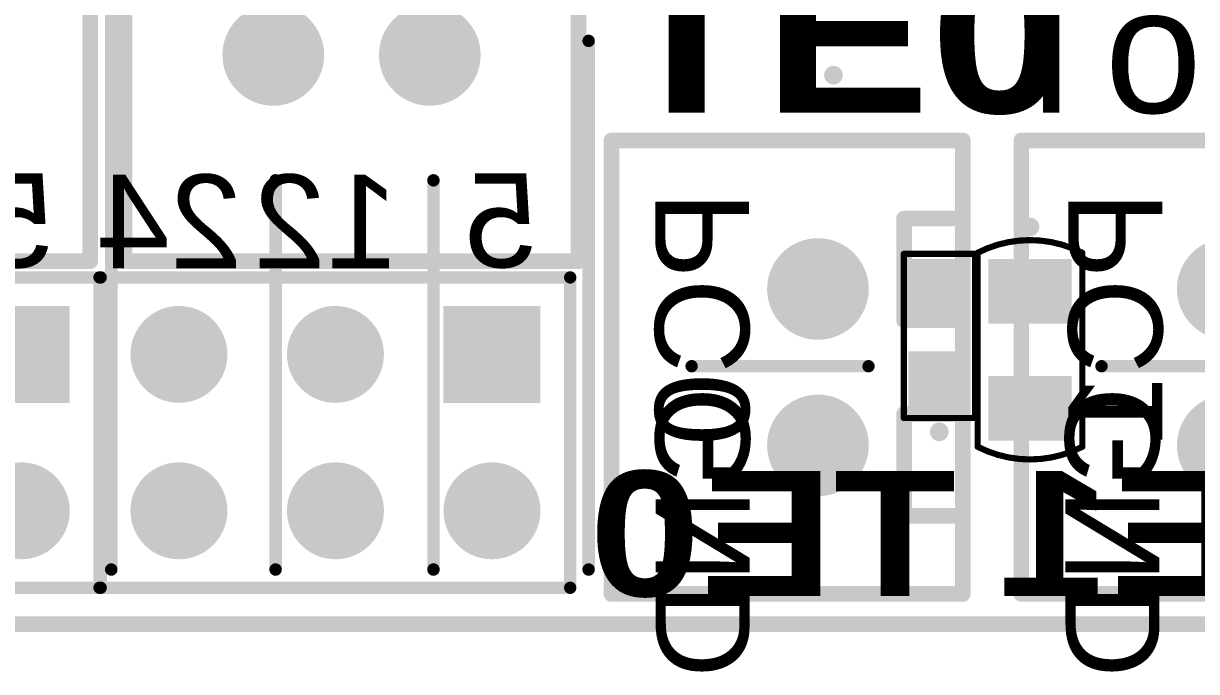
# Model space of a CAD drawing. Header units: millimetres. Extents: x -6 to 151, y -20 to 98.
# Drawn here: x 50.58 to 69.62, y -0.77 to 9.76 of the extents above; entities that cross this region are included whole.
import ezdxf

# ---------------------------------------------------------------- set-up
doc = ezdxf.new("R2010")
doc.units = ezdxf.units.MM
for name, color, linetype in [('BottomOverlay', 54, 'Continuous'), ('BottomPaste', 16, 'Continuous'), ('BottomSolder', 6, 'Continuous'), ('KeepOutLayer', 6, 'Continuous'), ('MultiLayer', 9, 'Continuous'), ('PadHoleLayer', 156, 'Continuous'), ('TopOverlay', 2, 'Continuous'), ('TopSolder', 216, 'Continuous'), ('ViaHoleLayer', 16, 'Continuous')]:
    doc.layers.add(name, color=color, linetype=linetype)
doc.styles.add('Arial', font='arial.ttf', dxfattribs={"height": 0.2})
doc.styles.add('Arial Black', font='ariblk.ttf', dxfattribs={"height": 0.2})

# ---------------------------------------------------------------- blocks, each defined once
blk = doc.blocks.new('RES0603_B_20')
at = {"layer": 'BottomPaste'}
for points in [[(-1.15, 0.4), (-0.35, 0.4), (-0.35, -0.4), (-1.15, -0.4)], [(0.35, 0.4), (1.15, 0.4), (1.15, -0.4), (0.35, -0.4)]]:
    blk.add_hatch(color=16, dxfattribs=at).paths.add_polyline_path(points)
at = {"layer": 'BottomSolder'}
for points in [[(-1.25, 0.5), (-0.25, 0.5), (-0.25, -0.5), (-1.25, -0.5)], [(0.25, 0.5), (1.25, 0.5), (1.25, -0.5), (0.25, -0.5)]]:
    blk.add_hatch(color=6, dxfattribs=at).paths.add_polyline_path(points)
at = {"layer": 'BottomOverlay', "const_width": 0.1}
for points in [[(-1.334, -0.575), (-1.334, 0.584)], [(1.333, 0.584), (-1.334, 0.584)], [(1.333, -0.575), (1.333, 0.584)], [(-0.45, -0.575), (-1.334, -0.575)], [(1.333, -0.575), (-0.445, -0.575)]]:
    blk.add_lwpolyline(points, dxfattribs=at)
at = {"layer": 'BottomOverlay', "const_width": 0.05}
for points in [[(-1.359, 0.584, 1), (-1.309, 0.584, 1)], [(-1.359, 0.584, 1), (-1.309, 0.584, 1)], [(1.308, 0.584, 1), (1.358, 0.584, 1)], [(1.308, 0.584, 1), (1.358, 0.584, 1)], [(-1.359, -0.575, 1), (-1.309, -0.575, 1)], [(-1.359, -0.575, 1), (-1.309, -0.575, 1)], [(-0.475, -0.575, 1), (-0.425, -0.575, 1)], [(-0.47, -0.575, 1), (-0.42, -0.575, 1)], [(1.308, -0.575, 1), (1.358, -0.575, 1)], [(1.308, -0.575, 1), (1.358, -0.575, 1)]]:
    blk.add_lwpolyline(points, format="xyb", close=True, dxfattribs=at)
blk = doc.blocks.new('CAP0805_B_22')
at = {"layer": 'BottomPaste'}
for points in [[(-0.45, 0.65), (-0.45, -0.65), (-1.45, -0.65), (-1.45, 0.65)], [(1.45, 0.65), (1.45, -0.65), (0.45, -0.65), (0.45, 0.65)]]:
    blk.add_hatch(color=16, dxfattribs=at).paths.add_polyline_path(points)
at = {"layer": 'BottomSolder'}
for points in [[(-0.425, 0.675), (-0.425, -0.675), (-1.475, -0.675), (-1.475, 0.675)], [(1.475, 0.675), (1.475, -0.675), (0.425, -0.675), (0.425, 0.675)]]:
    blk.add_hatch(color=6, dxfattribs=at).paths.add_polyline_path(points)
at = {"layer": 'BottomOverlay', "const_width": 0.1}
for points in [[(-1.575, -0.85, -0.242434), (-1.575, 0.85)], [(1.575, 0.85, -0.242434), (1.575, -0.85)]]:
    blk.add_lwpolyline(points, format="xyb", dxfattribs=at)
for points in [[(-1.575, 0.85), (1.55, 0.85)], [(-1.575, -0.85), (1.575, -0.85)]]:
    blk.add_lwpolyline(points, dxfattribs=at)
at = {"layer": 'BottomOverlay', "const_width": 0.05}
for points in [[(-1.6, 0.85, 1), (-1.55, 0.85, 1)], [(-1.6, 0.85, 1), (-1.55, 0.85, 1)], [(1.525, 0.85, 1), (1.575, 0.85, 1)], [(1.55, 0.85, 1), (1.6, 0.85, 1)], [(-1.6, -0.85, 1), (-1.55, -0.85, 1)], [(-1.6, -0.85, 1), (-1.55, -0.85, 1)], [(1.55, -0.85, 1), (1.6, -0.85, 1)], [(1.55, -0.85, 1), (1.6, -0.85, 1)]]:
    blk.add_lwpolyline(points, format="xyb", close=True, dxfattribs=at)
blk = doc.blocks.new('XH2_54_2P_L_86')
at = {"layer": 'BottomSolder'}
h = blk.add_hatch(color=6, dxfattribs=at)
edge = h.paths.add_edge_path()
edge.add_arc((-1.27, 0), 0.825, 0, 360)
h = blk.add_hatch(color=6, dxfattribs=at)
edge = h.paths.add_edge_path()
edge.add_arc((1.27, 0), 0.825, 0, 360)
at = {"layer": 'MultiLayer'}
h = blk.add_hatch(color=9, dxfattribs=at)
edge = h.paths.add_edge_path()
edge.add_arc((-1.27, 0), 0.8, 0, 360)
h = blk.add_hatch(color=9, dxfattribs=at)
edge = h.paths.add_edge_path()
edge.add_arc((1.27, 0), 0.8, 0, 360)
at = {"layer": 'PadHoleLayer'}
h = blk.add_hatch(color=156, dxfattribs=at)
edge = h.paths.add_edge_path()
edge.add_arc((-1.27, 0), 0.508, 0, 360)
h = blk.add_hatch(color=156, dxfattribs=at)
edge = h.paths.add_edge_path()
edge.add_arc((1.27, 0), 0.508, 0, 360)
at = {"layer": 'TopSolder'}
h = blk.add_hatch(color=216, dxfattribs=at)
edge = h.paths.add_edge_path()
edge.add_arc((-1.27, 0), 0.825, 0, 360)
h = blk.add_hatch(color=216, dxfattribs=at)
edge = h.paths.add_edge_path()
edge.add_arc((1.27, 0), 0.825, 0, 360)
at = {"layer": 'TopOverlay', "const_width": 0.254}
for points in [[(-3.683, -3.35), (-3.683, 2.35)], [(3.683, 2.35), (-3.683, 2.35)], [(-2.413, 1.397), (-2.413, 2.35)], [(-0.762, 1.397), (-0.762, 2.35)], [(0.762, 1.397), (0.762, 2.35)], [(2.413, 1.397), (2.413, 2.35)], [(3.683, -3.35), (3.683, 2.35)], [(-0.762, 1.397), (-2.413, 1.397)], [(2.413, 1.397), (0.762, 1.397)], [(-0.953, -3.35), (-3.683, -3.35)], [(3.683, -3.35), (-3.25, -3.35)]]:
    blk.add_lwpolyline(points, dxfattribs=at)
at = {"layer": 'TopOverlay', "const_width": 0.127}
for points in [[(-3.747, 2.35, 1), (-3.62, 2.35, 1)], [(-3.747, 2.35, 1), (-3.62, 2.35, 1)], [(-2.477, 2.35, 1), (-2.35, 2.35, 1)], [(-0.826, 2.35, 1), (-0.699, 2.35, 1)], [(0.698, 2.35, 1), (0.825, 2.35, 1)], [(2.349, 2.35, 1), (2.476, 2.35, 1)], [(3.619, 2.35, 1), (3.747, 2.35, 1)], [(3.619, 2.35, 1), (3.747, 2.35, 1)], [(-2.477, 1.397, 1), (-2.35, 1.397, 1)], [(-2.477, 1.397, 1), (-2.35, 1.397, 1)], [(-0.826, 1.397, 1), (-0.699, 1.397, 1)], [(-0.826, 1.397, 1), (-0.699, 1.397, 1)], [(0.698, 1.397, 1), (0.825, 1.397, 1)], [(0.698, 1.397, 1), (0.825, 1.397, 1)], [(2.349, 1.397, 1), (2.476, 1.397, 1)], [(2.349, 1.397, 1), (2.476, 1.397, 1)], [(-3.747, -3.35, 1), (-3.62, -3.35, 1)], [(-3.747, -3.35, 1), (-3.62, -3.35, 1)], [(-3.314, -3.35, 1), (-3.187, -3.35, 1)], [(-1.016, -3.35, 1), (-0.889, -3.35, 1)], [(3.619, -3.35, 1), (3.747, -3.35, 1)], [(3.619, -3.35, 1), (3.747, -3.35, 1)]]:
    blk.add_lwpolyline(points, format="xyb", close=True, dxfattribs=at)
blk = doc.blocks.new('XH2_54_2P_L_87')
at = {"layer": 'BottomSolder'}
h = blk.add_hatch(color=6, dxfattribs=at)
edge = h.paths.add_edge_path()
edge.add_arc((-1.27, 0), 0.825, 0, 360)
h = blk.add_hatch(color=6, dxfattribs=at)
edge = h.paths.add_edge_path()
edge.add_arc((1.27, 0), 0.825, 0, 360)
at = {"layer": 'MultiLayer'}
h = blk.add_hatch(color=9, dxfattribs=at)
edge = h.paths.add_edge_path()
edge.add_arc((-1.27, 0), 0.8, 0, 360)
h = blk.add_hatch(color=9, dxfattribs=at)
edge = h.paths.add_edge_path()
edge.add_arc((1.27, 0), 0.8, 0, 360)
at = {"layer": 'PadHoleLayer'}
h = blk.add_hatch(color=156, dxfattribs=at)
edge = h.paths.add_edge_path()
edge.add_arc((-1.27, 0), 0.508, 0, 360)
h = blk.add_hatch(color=156, dxfattribs=at)
edge = h.paths.add_edge_path()
edge.add_arc((1.27, 0), 0.508, 0, 360)
at = {"layer": 'TopSolder'}
h = blk.add_hatch(color=216, dxfattribs=at)
edge = h.paths.add_edge_path()
edge.add_arc((-1.27, 0), 0.825, 0, 360)
h = blk.add_hatch(color=216, dxfattribs=at)
edge = h.paths.add_edge_path()
edge.add_arc((1.27, 0), 0.825, 0, 360)
at = {"layer": 'TopOverlay', "const_width": 0.254}
for points in [[(-3.683, -3.35), (-3.683, 2.35)], [(3.683, 2.35), (-3.683, 2.35)], [(-2.413, 1.397), (-2.413, 2.35)], [(-0.762, 1.397), (-0.762, 2.35)], [(0.762, 1.397), (0.762, 2.35)], [(2.413, 1.397), (2.413, 2.35)], [(3.683, -3.35), (3.683, 2.35)], [(-0.762, 1.397), (-2.413, 1.397)], [(2.413, 1.397), (0.762, 1.397)], [(-0.953, -3.35), (-3.683, -3.35)], [(3.683, -3.35), (-3.25, -3.35)]]:
    blk.add_lwpolyline(points, dxfattribs=at)
at = {"layer": 'TopOverlay', "const_width": 0.127}
for points in [[(-3.747, 2.35, 1), (-3.62, 2.35, 1)], [(-3.747, 2.35, 1), (-3.62, 2.35, 1)], [(-2.477, 2.35, 1), (-2.35, 2.35, 1)], [(-0.826, 2.35, 1), (-0.699, 2.35, 1)], [(0.698, 2.35, 1), (0.825, 2.35, 1)], [(2.349, 2.35, 1), (2.476, 2.35, 1)], [(3.619, 2.35, 1), (3.747, 2.35, 1)], [(3.619, 2.35, 1), (3.747, 2.35, 1)], [(-2.477, 1.397, 1), (-2.35, 1.397, 1)], [(-2.477, 1.397, 1), (-2.35, 1.397, 1)], [(-0.826, 1.397, 1), (-0.699, 1.397, 1)], [(-0.826, 1.397, 1), (-0.699, 1.397, 1)], [(0.698, 1.397, 1), (0.825, 1.397, 1)], [(0.698, 1.397, 1), (0.825, 1.397, 1)], [(2.349, 1.397, 1), (2.476, 1.397, 1)], [(2.349, 1.397, 1), (2.476, 1.397, 1)], [(-3.747, -3.35, 1), (-3.62, -3.35, 1)], [(-3.747, -3.35, 1), (-3.62, -3.35, 1)], [(-3.314, -3.35, 1), (-3.187, -3.35, 1)], [(-1.016, -3.35, 1), (-0.889, -3.35, 1)], [(3.619, -3.35, 1), (3.747, -3.35, 1)], [(3.619, -3.35, 1), (3.747, -3.35, 1)]]:
    blk.add_lwpolyline(points, format="xyb", close=True, dxfattribs=at)
blk = doc.blocks.new('H______2X3_115')
at = {"layer": 'BottomSolder'}
h = blk.add_hatch(color=6, dxfattribs=at)
edge = h.paths.add_edge_path()
edge.add_arc((0, 2.54), 0.787, 0, 360)
h = blk.add_hatch(color=6, dxfattribs=at)
edge = h.paths.add_edge_path()
edge.add_arc((2.54, 2.54), 0.787, 0, 360)
h = blk.add_hatch(color=6, dxfattribs=at)
edge = h.paths.add_edge_path()
edge.add_arc((5.08, 2.54), 0.787, 0, 360)
blk.add_hatch(color=6, dxfattribs=at).paths.add_polyline_path([(-0.787, 0.787), (0.787, 0.787), (0.787, -0.787), (-0.787, -0.787)])
h = blk.add_hatch(color=6, dxfattribs=at)
edge = h.paths.add_edge_path()
edge.add_arc((2.54, 0), 0.787, 0, 360)
h = blk.add_hatch(color=6, dxfattribs=at)
edge = h.paths.add_edge_path()
edge.add_arc((5.08, 0), 0.787, 0, 360)
at = {"layer": 'MultiLayer'}
h = blk.add_hatch(color=9, dxfattribs=at)
edge = h.paths.add_edge_path()
edge.add_arc((0, 2.54), 0.762, 0, 360)
h = blk.add_hatch(color=9, dxfattribs=at)
edge = h.paths.add_edge_path()
edge.add_arc((2.54, 2.54), 0.762, 0, 360)
h = blk.add_hatch(color=9, dxfattribs=at)
edge = h.paths.add_edge_path()
edge.add_arc((5.08, 2.54), 0.762, 0, 360)
blk.add_hatch(color=9, dxfattribs=at).paths.add_polyline_path([(-0.762, 0.762), (0.762, 0.762), (0.762, -0.762), (-0.762, -0.762)])
h = blk.add_hatch(color=9, dxfattribs=at)
edge = h.paths.add_edge_path()
edge.add_arc((2.54, 0), 0.762, 0, 360)
h = blk.add_hatch(color=9, dxfattribs=at)
edge = h.paths.add_edge_path()
edge.add_arc((5.08, 0), 0.762, 0, 360)
at = {"layer": 'PadHoleLayer'}
h = blk.add_hatch(color=156, dxfattribs=at)
edge = h.paths.add_edge_path()
edge.add_arc((0, 2.54), 0.45, 0, 360)
h = blk.add_hatch(color=156, dxfattribs=at)
edge = h.paths.add_edge_path()
edge.add_arc((2.54, 2.54), 0.45, 0, 360)
h = blk.add_hatch(color=156, dxfattribs=at)
edge = h.paths.add_edge_path()
edge.add_arc((5.08, 2.54), 0.45, 0, 360)
h = blk.add_hatch(color=156, dxfattribs=at)
edge = h.paths.add_edge_path()
edge.add_arc((0, 0), 0.45, 0, 360)
h = blk.add_hatch(color=156, dxfattribs=at)
edge = h.paths.add_edge_path()
edge.add_arc((2.54, 0), 0.45, 0, 360)
h = blk.add_hatch(color=156, dxfattribs=at)
edge = h.paths.add_edge_path()
edge.add_arc((5.08, 0), 0.45, 0, 360)
at = {"layer": 'TopSolder'}
h = blk.add_hatch(color=216, dxfattribs=at)
edge = h.paths.add_edge_path()
edge.add_arc((0, 2.54), 0.787, 0, 360)
h = blk.add_hatch(color=216, dxfattribs=at)
edge = h.paths.add_edge_path()
edge.add_arc((2.54, 2.54), 0.787, 0, 360)
h = blk.add_hatch(color=216, dxfattribs=at)
edge = h.paths.add_edge_path()
edge.add_arc((5.08, 2.54), 0.787, 0, 360)
blk.add_hatch(color=216, dxfattribs=at).paths.add_polyline_path([(-0.787, 0.787), (0.787, 0.787), (0.787, -0.787), (-0.787, -0.787)])
h = blk.add_hatch(color=216, dxfattribs=at)
edge = h.paths.add_edge_path()
edge.add_arc((2.54, 0), 0.787, 0, 360)
h = blk.add_hatch(color=216, dxfattribs=at)
edge = h.paths.add_edge_path()
edge.add_arc((5.08, 0), 0.787, 0, 360)
at = {"layer": 'TopOverlay', "const_width": 0.2}
for points in [[(6.35, 3.79), (-1.27, 3.79)], [(-1.27, 3.79), (-1.27, -1.25)], [(6.35, 3.79), (6.35, -1.25)], [(6.35, -1.25), (-1.27, -1.25)]]:
    blk.add_lwpolyline(points, dxfattribs=at)
at = {"layer": 'TopOverlay', "const_width": 0.1}
for points in [[(-1.32, 3.79, 1), (-1.22, 3.79, 1)], [(-1.32, 3.79, 1), (-1.22, 3.79, 1)], [(6.3, 3.79, 1), (6.4, 3.79, 1)], [(6.3, 3.79, 1), (6.4, 3.79, 1)], [(-1.32, -1.25, 1), (-1.22, -1.25, 1)], [(-1.32, -1.25, 1), (-1.22, -1.25, 1)], [(6.3, -1.25, 1), (6.4, -1.25, 1)], [(6.3, -1.25, 1), (6.4, -1.25, 1)]]:
    blk.add_lwpolyline(points, format="xyb", close=True, dxfattribs=at)
blk = doc.blocks.new('H______2X3_B_203')
at = {"layer": 'BottomSolder'}
h = blk.add_hatch(color=6, dxfattribs=at)
edge = h.paths.add_edge_path()
edge.add_arc((0, 2.54), 0.787, 0, 360)
h = blk.add_hatch(color=6, dxfattribs=at)
edge = h.paths.add_edge_path()
edge.add_arc((2.54, 2.54), 0.787, 0, 360)
h = blk.add_hatch(color=6, dxfattribs=at)
edge = h.paths.add_edge_path()
edge.add_arc((5.08, 2.54), 0.787, 0, 360)
blk.add_hatch(color=6, dxfattribs=at).paths.add_polyline_path([(-0.787, 0.787), (0.787, 0.787), (0.787, -0.787), (-0.787, -0.787)])
h = blk.add_hatch(color=6, dxfattribs=at)
edge = h.paths.add_edge_path()
edge.add_arc((2.54, 0), 0.787, 0, 360)
h = blk.add_hatch(color=6, dxfattribs=at)
edge = h.paths.add_edge_path()
edge.add_arc((5.08, 0), 0.787, 0, 360)
at = {"layer": 'MultiLayer'}
h = blk.add_hatch(color=9, dxfattribs=at)
edge = h.paths.add_edge_path()
edge.add_arc((0, 2.54), 0.762, 0, 360)
h = blk.add_hatch(color=9, dxfattribs=at)
edge = h.paths.add_edge_path()
edge.add_arc((2.54, 2.54), 0.762, 0, 360)
h = blk.add_hatch(color=9, dxfattribs=at)
edge = h.paths.add_edge_path()
edge.add_arc((5.08, 2.54), 0.762, 0, 360)
blk.add_hatch(color=9, dxfattribs=at).paths.add_polyline_path([(-0.762, 0.762), (0.762, 0.762), (0.762, -0.762), (-0.762, -0.762)])
h = blk.add_hatch(color=9, dxfattribs=at)
edge = h.paths.add_edge_path()
edge.add_arc((2.54, 0), 0.762, 0, 360)
h = blk.add_hatch(color=9, dxfattribs=at)
edge = h.paths.add_edge_path()
edge.add_arc((5.08, 0), 0.762, 0, 360)
at = {"layer": 'PadHoleLayer'}
h = blk.add_hatch(color=156, dxfattribs=at)
edge = h.paths.add_edge_path()
edge.add_arc((0, 2.54), 0.45, 0, 360)
h = blk.add_hatch(color=156, dxfattribs=at)
edge = h.paths.add_edge_path()
edge.add_arc((2.54, 2.54), 0.45, 0, 360)
h = blk.add_hatch(color=156, dxfattribs=at)
edge = h.paths.add_edge_path()
edge.add_arc((5.08, 2.54), 0.45, 0, 360)
h = blk.add_hatch(color=156, dxfattribs=at)
edge = h.paths.add_edge_path()
edge.add_arc((0, 0), 0.45, 0, 360)
h = blk.add_hatch(color=156, dxfattribs=at)
edge = h.paths.add_edge_path()
edge.add_arc((2.54, 0), 0.45, 0, 360)
h = blk.add_hatch(color=156, dxfattribs=at)
edge = h.paths.add_edge_path()
edge.add_arc((5.08, 0), 0.45, 0, 360)
at = {"layer": 'TopSolder'}
h = blk.add_hatch(color=216, dxfattribs=at)
edge = h.paths.add_edge_path()
edge.add_arc((0, 2.54), 0.787, 0, 360)
h = blk.add_hatch(color=216, dxfattribs=at)
edge = h.paths.add_edge_path()
edge.add_arc((2.54, 2.54), 0.787, 0, 360)
h = blk.add_hatch(color=216, dxfattribs=at)
edge = h.paths.add_edge_path()
edge.add_arc((5.08, 2.54), 0.787, 0, 360)
blk.add_hatch(color=216, dxfattribs=at).paths.add_polyline_path([(-0.787, 0.787), (0.787, 0.787), (0.787, -0.787), (-0.787, -0.787)])
h = blk.add_hatch(color=216, dxfattribs=at)
edge = h.paths.add_edge_path()
edge.add_arc((2.54, 0), 0.787, 0, 360)
h = blk.add_hatch(color=216, dxfattribs=at)
edge = h.paths.add_edge_path()
edge.add_arc((5.08, 0), 0.787, 0, 360)
at = {"layer": 'TopOverlay', "const_width": 0.2}
for points in [[(-1.27, 3.79), (-1.27, -1.25)], [(6.35, 3.79), (-1.27, 3.79)], [(6.35, 3.79), (6.35, -1.25)], [(6.35, -1.25), (-1.27, -1.25)]]:
    blk.add_lwpolyline(points, dxfattribs=at)
at = {"layer": 'TopOverlay', "const_width": 0.1}
for points in [[(-1.32, 3.79, 1), (-1.22, 3.79, 1)], [(-1.32, 3.79, 1), (-1.22, 3.79, 1)], [(6.3, 3.79, 1), (6.4, 3.79, 1)], [(6.3, 3.79, 1), (6.4, 3.79, 1)], [(-1.32, -1.25, 1), (-1.22, -1.25, 1)], [(-1.32, -1.25, 1), (-1.22, -1.25, 1)], [(6.3, -1.25, 1), (6.4, -1.25, 1)], [(6.3, -1.25, 1), (6.4, -1.25, 1)]]:
    blk.add_lwpolyline(points, format="xyb", close=True, dxfattribs=at)
blk = doc.blocks.new('XH2_54_2P_L_230')
at = {"layer": 'BottomSolder'}
h = blk.add_hatch(color=6, dxfattribs=at)
edge = h.paths.add_edge_path()
edge.add_arc((-1.27, 0), 0.825, 0, 360)
h = blk.add_hatch(color=6, dxfattribs=at)
edge = h.paths.add_edge_path()
edge.add_arc((1.27, 0), 0.825, 0, 360)
at = {"layer": 'MultiLayer'}
h = blk.add_hatch(color=9, dxfattribs=at)
edge = h.paths.add_edge_path()
edge.add_arc((-1.27, 0), 0.8, 0, 360)
h = blk.add_hatch(color=9, dxfattribs=at)
edge = h.paths.add_edge_path()
edge.add_arc((1.27, 0), 0.8, 0, 360)
at = {"layer": 'PadHoleLayer'}
h = blk.add_hatch(color=156, dxfattribs=at)
edge = h.paths.add_edge_path()
edge.add_arc((-1.27, 0), 0.508, 0, 360)
h = blk.add_hatch(color=156, dxfattribs=at)
edge = h.paths.add_edge_path()
edge.add_arc((1.27, 0), 0.508, 0, 360)
at = {"layer": 'TopSolder'}
h = blk.add_hatch(color=216, dxfattribs=at)
edge = h.paths.add_edge_path()
edge.add_arc((-1.27, 0), 0.825, 0, 360)
h = blk.add_hatch(color=216, dxfattribs=at)
edge = h.paths.add_edge_path()
edge.add_arc((1.27, 0), 0.825, 0, 360)
at = {"layer": 'TopOverlay', "const_width": 0.254}
for points in [[(-3.683, -3.35), (-3.683, 2.35)], [(-3.683, 2.35), (3.683, 2.35)], [(-2.413, 1.397), (-2.413, 2.35)], [(-0.762, 1.397), (-0.762, 2.35)], [(0.762, 1.397), (0.762, 2.35)], [(2.413, 1.397), (2.413, 2.35)], [(3.683, -3.35), (3.683, 2.35)], [(-2.413, 1.397), (-0.762, 1.397)], [(0.762, 1.397), (2.413, 1.397)], [(-3.683, -3.35), (-0.953, -3.35)], [(-3.25, -3.35), (3.683, -3.35)]]:
    blk.add_lwpolyline(points, dxfattribs=at)
at = {"layer": 'TopOverlay', "const_width": 0.127}
for points in [[(-3.747, 2.35, 1), (-3.619, 2.35, 1)], [(-3.747, 2.35, 1), (-3.619, 2.35, 1)], [(-2.477, 2.35, 1), (-2.349, 2.35, 1)], [(-0.826, 2.35, 1), (-0.699, 2.35, 1)], [(0.699, 2.35, 1), (0.826, 2.35, 1)], [(2.349, 2.35, 1), (2.477, 2.35, 1)], [(3.619, 2.35, 1), (3.747, 2.35, 1)], [(3.619, 2.35, 1), (3.747, 2.35, 1)], [(-2.477, 1.397, 1), (-2.349, 1.397, 1)], [(-2.477, 1.397, 1), (-2.349, 1.397, 1)], [(-0.826, 1.397, 1), (-0.699, 1.397, 1)], [(-0.826, 1.397, 1), (-0.699, 1.397, 1)], [(0.699, 1.397, 1), (0.826, 1.397, 1)], [(0.699, 1.397, 1), (0.826, 1.397, 1)], [(2.349, 1.397, 1), (2.477, 1.397, 1)], [(2.349, 1.397, 1), (2.477, 1.397, 1)], [(-3.747, -3.35, 1), (-3.619, -3.35, 1)], [(-3.747, -3.35, 1), (-3.619, -3.35, 1)], [(-3.314, -3.35, 1), (-3.187, -3.35, 1)], [(-1.016, -3.35, 1), (-0.889, -3.35, 1)], [(3.619, -3.35, 1), (3.747, -3.35, 1)], [(3.619, -3.35, 1), (3.747, -3.35, 1)]]:
    blk.add_lwpolyline(points, format="xyb", close=True, dxfattribs=at)
blk = doc.blocks.new('XH2_54_2P_L_289')
at = {"layer": 'BottomSolder'}
h = blk.add_hatch(color=6, dxfattribs=at)
edge = h.paths.add_edge_path()
edge.add_arc((-1.27, 0), 0.825, 0, 360)
h = blk.add_hatch(color=6, dxfattribs=at)
edge = h.paths.add_edge_path()
edge.add_arc((1.27, 0), 0.825, 0, 360)
at = {"layer": 'MultiLayer'}
h = blk.add_hatch(color=9, dxfattribs=at)
edge = h.paths.add_edge_path()
edge.add_arc((-1.27, 0), 0.8, 0, 360)
h = blk.add_hatch(color=9, dxfattribs=at)
edge = h.paths.add_edge_path()
edge.add_arc((1.27, 0), 0.8, 0, 360)
at = {"layer": 'PadHoleLayer'}
h = blk.add_hatch(color=156, dxfattribs=at)
edge = h.paths.add_edge_path()
edge.add_arc((-1.27, 0), 0.508, 0, 360)
h = blk.add_hatch(color=156, dxfattribs=at)
edge = h.paths.add_edge_path()
edge.add_arc((1.27, 0), 0.508, 0, 360)
at = {"layer": 'TopSolder'}
h = blk.add_hatch(color=216, dxfattribs=at)
edge = h.paths.add_edge_path()
edge.add_arc((-1.27, 0), 0.825, 0, 360)
h = blk.add_hatch(color=216, dxfattribs=at)
edge = h.paths.add_edge_path()
edge.add_arc((1.27, 0), 0.825, 0, 360)
at = {"layer": 'TopOverlay', "const_width": 0.254}
for points in [[(-3.683, -3.35), (-3.683, 2.35)], [(-3.683, 2.35), (3.683, 2.35)], [(-2.413, 1.397), (-2.413, 2.35)], [(-0.762, 1.397), (-0.762, 2.35)], [(0.762, 1.397), (0.762, 2.35)], [(2.413, 1.397), (2.413, 2.35)], [(3.683, -3.35), (3.683, 2.35)], [(-2.413, 1.397), (-0.762, 1.397)], [(0.762, 1.397), (2.413, 1.397)], [(-3.683, -3.35), (-0.953, -3.35)], [(-3.25, -3.35), (3.683, -3.35)]]:
    blk.add_lwpolyline(points, dxfattribs=at)
at = {"layer": 'TopOverlay', "const_width": 0.127}
for points in [[(-3.747, 2.35, 1), (-3.619, 2.35, 1)], [(-3.747, 2.35, 1), (-3.619, 2.35, 1)], [(-2.477, 2.35, 1), (-2.349, 2.35, 1)], [(-0.826, 2.35, 1), (-0.699, 2.35, 1)], [(0.699, 2.35, 1), (0.826, 2.35, 1)], [(2.349, 2.35, 1), (2.477, 2.35, 1)], [(3.619, 2.35, 1), (3.747, 2.35, 1)], [(3.619, 2.35, 1), (3.747, 2.35, 1)], [(-2.477, 1.397, 1), (-2.349, 1.397, 1)], [(-2.477, 1.397, 1), (-2.349, 1.397, 1)], [(-0.826, 1.397, 1), (-0.699, 1.397, 1)], [(-0.826, 1.397, 1), (-0.699, 1.397, 1)], [(0.699, 1.397, 1), (0.826, 1.397, 1)], [(0.699, 1.397, 1), (0.826, 1.397, 1)], [(2.349, 1.397, 1), (2.477, 1.397, 1)], [(2.349, 1.397, 1), (2.477, 1.397, 1)], [(-3.747, -3.35, 1), (-3.619, -3.35, 1)], [(-3.747, -3.35, 1), (-3.619, -3.35, 1)], [(-3.314, -3.35, 1), (-3.187, -3.35, 1)], [(-1.016, -3.35, 1), (-0.889, -3.35, 1)], [(3.619, -3.35, 1), (3.747, -3.35, 1)], [(3.619, -3.35, 1), (3.747, -3.35, 1)]]:
    blk.add_lwpolyline(points, format="xyb", close=True, dxfattribs=at)

msp = doc.modelspace()

# ---------------------------------------------------------------- hatches: boundary and pattern name
at = {"layer": 'ViaHoleLayer'}
h = msp.add_hatch(color=16, dxfattribs=at)
edge = h.paths.add_edge_path()
edge.add_arc((63.726, 8.917), 0.152, 0, 360)
h = msp.add_hatch(color=16, dxfattribs=at)
edge = h.paths.add_edge_path()
edge.add_arc((66.915, 6.454), 0.152, 0, 360)
h = msp.add_hatch(color=16, dxfattribs=at)
edge = h.paths.add_edge_path()
edge.add_arc((65.443, 3.126), 0.152, 0, 360)

# ---------------------------------------------------------------- linework, layer by layer
at = {"layer": 'BottomOverlay'}
for points, const_width in [([(52.006, 0.889), (52.006, 12.777)], 0.203), ([(59.753, 0.889), (59.753, 9.475)], 0.203), ([(54.673, 0.889), (54.673, 7.21)], 0.203), ([(57.234, 0.889), (57.234, 7.21)], 0.203), ([(61.424, 4.191), (64.295, 4.191)], 0.2), ([(68.076, 4.191), (70.946, 4.191)], 0.2)]:
    msp.add_lwpolyline(points, dxfattribs=dict(at, const_width=const_width))
for points, const_width in [([(59.702, 9.475, 1), (59.803, 9.475, 1)], 0.101), ([(54.622, 7.21, 1), (54.723, 7.21, 1)], 0.101), ([(57.184, 7.21, 1), (57.285, 7.21, 1)], 0.101), ([(61.374, 4.191, 1), (61.474, 4.191, 1)], 0.1), ([(64.245, 4.191, 1), (64.345, 4.191, 1)], 0.1), ([(68.026, 4.191, 1), (68.126, 4.191, 1)], 0.1), ([(51.955, 0.889, 1), (52.056, 0.889, 1)], 0.101), ([(54.622, 0.889, 1), (54.723, 0.889, 1)], 0.101), ([(57.184, 0.889, 1), (57.285, 0.889, 1)], 0.101), ([(59.702, 0.889, 1), (59.803, 0.889, 1)], 0.101)]:
    msp.add_lwpolyline(points, format="xyb", close=True, dxfattribs=dict(at, const_width=const_width))
at = {"layer": 'KeepOutLayer', "const_width": 0.254}
msp.add_lwpolyline([(0, 0), (90.78, 0)], dxfattribs=at)

# ---------------------------------------------------------------- block references
for name, p in [('XH2_54_2P_L_289', (47.981, 9.246)), ('XH2_54_2P_L_230', (55.905, 9.246))]:
    msp.add_blockref(name, p)
for name, p, rotation in [('XH2_54_2P_L_87', (63.474, 4.175), 270), ('XH2_54_2P_L_86', (70.125, 4.175), 270), ('CAP0805_B_22', (66.915, 4.458), 90), ('RES0603_B_20', (65.443, 4.682), 270), ('H______2X3_B_203', (50.545, 4.383), 180), ('H______2X3_115', (58.184, 4.383), 180)]:
    msp.add_blockref(name, p, dxfattribs=dict(rotation=rotation))

# ---------------------------------------------------------------- texts
at = {"layer": 'BottomOverlay', "text_generation_flag": 2}
for s, height, rotation, style, p in [('5', 1.524, 360, 'Arial', (51.066, 5.798)), ('24', 1.524, 360, 'Arial', (54.136, 5.779)), ('12', 1.524, 360, 'Arial', (56.676, 5.779)), ('5', 1.524, 360, 'Arial', (58.917, 5.798)), ('PC0', 1.524, 90, 'Arial', (62.357, 7.036)), ('PC1', 1.524, 90, 'Arial', (69.063, 7.036)), ('GND', 1.524, 90, 'Arial', (62.364, 3.861)), ('GND', 1.524, 90, 'Arial', (69.015, 3.861)), ('TE0', 2.032, 360, 'Arial Black', (65.717, 0.457)), ('TE1', 2.032, 360, 'Arial Black', (72.368, 0.457))]:
    msp.add_text(s, height=height, rotation=rotation, dxfattribs=dict(at, style=style)).set_placement(p)
at = {"layer": 'TopOverlay'}
for s, height, style, p in [('TE0', 2.54, 'Arial Black', (60.105, 8.306)), ('Touch', 2.032, 'Arial', (66.394, 8.306))]:
    msp.add_text(s, height=height, rotation=360, dxfattribs=dict(at, style=style)).set_placement(p)

doc.saveas('drawing.dxf')
